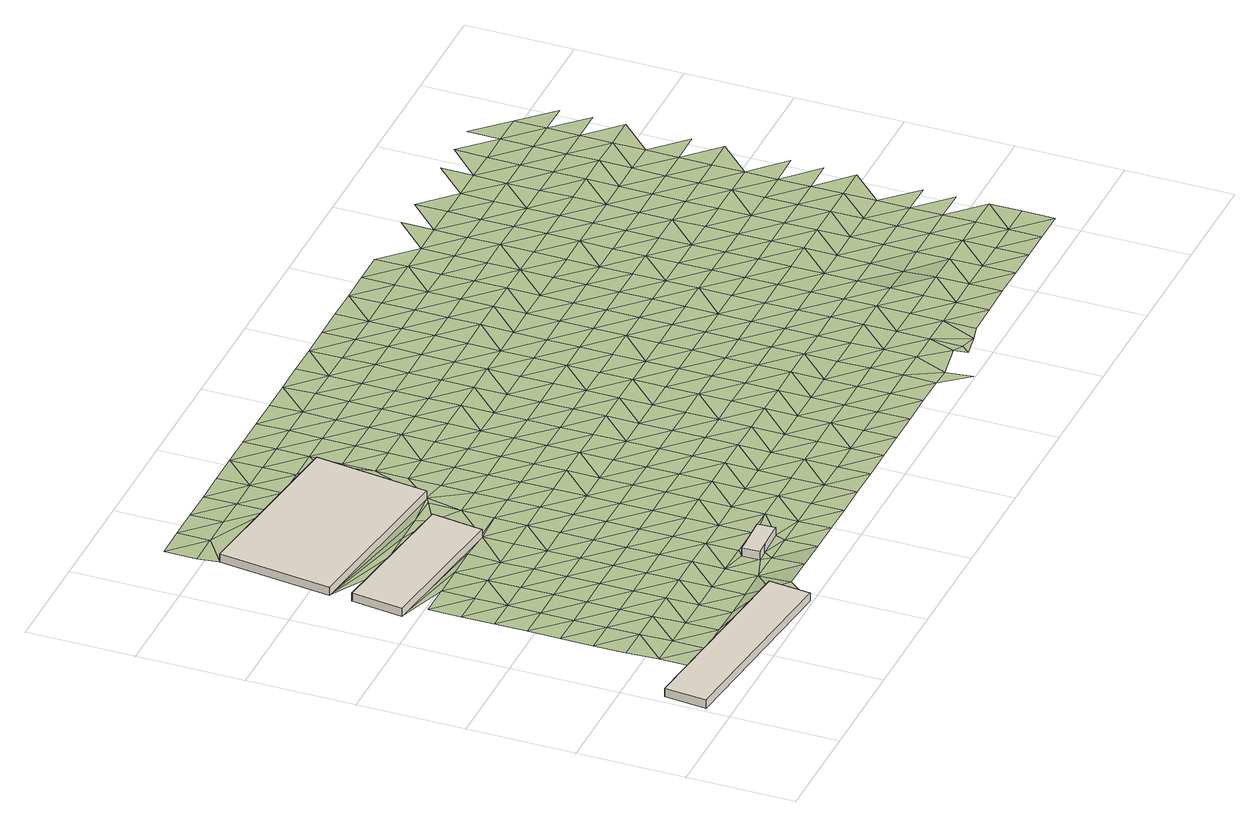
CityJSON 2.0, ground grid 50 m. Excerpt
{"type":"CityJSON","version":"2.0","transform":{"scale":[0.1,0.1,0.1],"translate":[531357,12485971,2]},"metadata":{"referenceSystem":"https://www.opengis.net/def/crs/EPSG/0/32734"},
"CityObjects":{
"building1":{"type":"Building","attributes":{"building":"industrial","building:levels":1,"building_height":4.1,"plus_code":"4FRW3FF8+W28","ground_height":3.38,"roof_height":7.48},"geometry":[{"type":"Solid","lod":"1","boundaries":[[[[0,1,2,3]],[[1,4,5,2]],[[4,6,7,5]],[[6,0,3,7]],[[3,2,5,7]],[[6,4,1,0]]]]}]},
"building2":{"type":"Building","attributes":{"building":"industrial","building:levels":1,"building_height":4.1,"plus_code":"4FRW3FG8+C3W","ground_height":2.66,"roof_height":6.76},"geometry":[{"type":"Solid","lod":"1","boundaries":[[[[8,9,10,11]],[[9,12,13,10]],[[12,14,15,13]],[[14,8,11,15]],[[11,10,13,15]],[[14,12,9,8]]]]}]},
"building3":{"type":"Building","attributes":{"building":"industrial","building:levels":1,"building_height":4.1,"plus_code":"4FRW3FG8+J4H","ground_height":2.4,"roof_height":6.5},"geometry":[{"type":"Solid","lod":"1","boundaries":[[[[16,17,18,19]],[[17,20,21,18]],[[20,22,23,21]],[[22,16,19,23]],[[19,18,21,23]],[[22,20,17,16]]]]}]},
"building4":{"type":"Building","attributes":{"building":"industrial","building:levels":1,"building_height":4.1,"plus_code":"4FRW3FF8+X9M","ground_height":2.79,"roof_height":6.89},"geometry":[{"type":"Solid","lod":"1","boundaries":[[[[24,25,26,27]],[[25,28,29,26]],[[28,30,31,29]],[[30,32,33,31]],[[32,24,27,33]],[[27,26,29,31,33]],[[32,30,28,25,24]]]]}]},
"terrain1":{"type":"TINRelief","geometry":[{"type":"CompositeSurface","lod":"1","boundaries":[[[34,35,36]],[[37,34,38]],[[36,39,34]],[[35,0,40]],[[41,37,38]],[[38,34,39]],[[42,41,43]],[[39,36,44]],[[43,41,38]],[[42,45,46]],[[40,36,35]],[[45,42,43]],[[47,38,39]],[[44,48,39]],[[46,49,50]],[[38,47,43]],[[49,46,45]],[[47,39,48]],[[51,50,52]],[[45,43,53]],[[52,50,49]],[[40,44,36]],[[48,44,54]],[[43,47,53]],[[51,55,56]],[[57,49,45]],[[55,51,52]],[[53,57,45]],[[47,48,58]],[[54,59,48]],[[49,60,52]],[[61,56,55]],[[47,58,53]],[[57,60,49]],[[58,48,59]],[[40,54,44]],[[62,63,61]],[[55,52,64]],[[53,65,57]],[[60,66,52]],[[67,59,54]],[[65,53,58]],[[55,64,61]],[[52,66,64]],[[60,57,68]],[[54,40,67]],[[57,65,68]],[[58,59,69]],[[67,70,59]],[[71,63,62]],[[66,60,72]],[[61,64,62]],[[73,74,75]],[[65,58,69]],[[68,72,60]],[[69,59,70]],[[66,76,64]],[[77,78,40]],[[79,68,65]],[[66,72,76]],[[40,80,67]],[[70,67,80]],[[69,79,65]],[[64,81,62]],[[75,14,82]],[[63,71,83]],[[72,68,84]],[[85,74,73]],[[80,40,78]],[[81,64,76]],[[79,84,68]],[[86,87,20]],[[88,69,70]],[[70,80,89]],[[87,86,90]],[[91,76,72]],[[71,62,81]],[[69,88,79]],[[84,91,72]],[[88,70,89]],[[78,92,80]],[[76,93,81]],[[94,74,85]],[[84,79,95]],[[75,82,73]],[[96,90,86]],[[91,93,76]],[[80,97,89]],[[79,88,95]],[[92,98,80]],[[81,83,71]],[[98,97,80]],[[99,91,84]],[[93,100,81]],[[20,101,86]],[[89,97,102]],[[95,99,84]],[[88,89,103]],[[81,100,83]],[[89,102,104]],[[86,105,96]],[[91,106,93]],[[85,73,82]],[[88,103,95]],[[97,98,107]],[[74,94,108]],[[99,106,91]],[[103,89,104]],[[98,92,109]],[[100,93,110]],[[95,111,99]],[[96,105,112]],[[106,113,93]],[[105,86,101]],[[107,98,114]],[[111,95,103]],[[110,83,100]],[[28,104,102]],[[93,113,110]],[[109,114,98]],[[83,115,82]],[[106,99,116]],[[85,82,94]],[[83,117,115]],[[103,104,118]],[[99,111,116]],[[25,107,114]],[[105,119,112]],[[113,106,120]],[[117,83,110]],[[118,104,28]],[[111,103,121]],[[82,115,122]],[[101,119,105]],[[116,120,106]],[[123,101,20]],[[109,124,114]],[[117,122,115]],[[118,121,103]],[[113,125,110]],[[111,126,116]],[[94,82,127]],[[128,112,119]],[[113,120,125]],[[25,114,129]],[[121,126,111]],[[110,130,117]],[[124,129,114]],[[122,127,82]],[[131,28,25]],[[101,132,119]],[[120,116,133]],[[28,131,118]],[[130,110,125]],[[131,121,118]],[[94,127,108]],[[126,133,116]],[[134,122,117]],[[129,131,25]],[[128,119,135]],[[120,136,125]],[[130,134,117]],[[127,122,108]],[[132,135,119]],[[133,136,120]],[[126,121,137]],[[138,129,124]],[[131,139,121]],[[122,140,108]],[[130,125,141]],[[122,134,140]],[[126,137,133]],[[135,142,128]],[[136,141,125]],[[121,139,137]],[[123,132,101]],[[134,130,143]],[[131,129,144]],[[129,138,145]],[[132,146,135]],[[136,133,147]],[[140,148,108]],[[141,143,130]],[[139,131,144]],[[133,137,147]],[[129,145,144]],[[149,140,134]],[[108,148,150]],[[141,136,151]],[[143,149,134]],[[142,135,152]],[[150,153,108]],[[123,146,132]],[[146,154,135]],[[147,151,136]],[[148,140,155]],[[139,156,137]],[[157,145,138]],[[144,158,139]],[[153,123,108]],[[135,154,152]],[[149,155,140]],[[159,143,141]],[[137,156,147]],[[141,151,160]],[[139,158,156]],[[161,150,148]],[[144,145,162]],[[143,159,149]],[[155,161,148]],[[141,160,159]],[[157,162,145]],[[154,146,163]],[[151,147,164]],[[123,163,146]],[[165,153,150]],[[166,158,144]],[[167,123,153]],[[164,147,156]],[[155,149,168]],[[161,165,150]],[[162,166,144]],[[154,169,152]],[[151,170,160]],[[163,123,167]],[[149,159,168]],[[171,167,153]],[[154,163,169]],[[170,151,164]],[[172,161,155]],[[156,158,173]],[[174,162,157]],[[165,171,153]],[[166,175,158]],[[168,172,155]],[[176,163,167]],[[159,160,177]],[[156,173,164]],[[178,152,169]],[[160,170,179]],[[158,175,173]],[[161,180,165]],[[171,176,167]],[[159,177,168]],[[166,162,181]],[[172,180,161]],[[160,179,177]],[[162,174,182]],[[169,163,183]],[[164,184,170]],[[175,166,181]],[[176,183,163]],[[164,173,184]],[[162,182,181]],[[171,165,185]],[[168,186,172]],[[180,187,165]],[[188,178,169]],[[170,189,179]],[[186,168,177]],[[171,185,176]],[[183,188,169]],[[165,187,185]],[[189,170,184]],[[180,172,190]],[[175,191,173]],[[182,174,192]],[[181,193,175]],[[177,179,194]],[[172,186,190]],[[183,176,195]],[[173,191,184]],[[188,196,178]],[[189,194,179]],[[175,193,191]],[[187,180,197]],[[182,198,181]],[[176,185,195]],[[199,186,177]],[[190,197,180]],[[192,198,182]],[[200,188,183]],[[201,189,184]],[[194,199,177]],[[187,202,185]],[[193,181,203]],[[195,200,183]],[[201,184,191]],[[190,186,204]],[[202,187,197]],[[198,203,181]],[[188,205,196]],[[194,189,206]],[[199,204,186]],[[185,207,195]],[[200,205,188]],[[189,201,206]],[[208,197,190]],[[191,193,209]],[[198,192,210]],[[207,185,202]],[[203,211,193]],[[204,208,190]],[[212,200,195]],[[213,199,194]],[[191,209,201]],[[196,205,214]],[[206,215,194]],[[193,211,209]],[[212,195,207]],[[202,197,216]],[[199,213,204]],[[203,198,217]],[[208,218,197]],[[194,215,213]],[[210,219,198]],[[205,200,220]],[[206,201,221]],[[207,202,216]],[[211,203,217]],[[200,212,220]],[[216,197,218]],[[221,201,209]],[[198,219,217]],[[208,204,222]],[[223,215,206]],[[204,213,222]],[[214,205,224]],[[212,207,225]],[[220,226,205]],[[221,223,206]],[[218,208,227]],[[211,228,209]],[[229,219,210]],[[225,207,216]],[[217,230,211]],[[224,205,226]],[[222,227,208]],[[212,231,220]],[[213,215,232]],[[228,221,209]],[[223,233,215]],[[211,230,228]],[[217,219,234]],[[231,212,225]],[[235,216,218]],[[213,232,222]],[[218,227,236]],[[215,233,232]],[[229,234,219]],[[226,220,237]],[[216,235,225]],[[223,221,238]],[[239,230,217]],[[237,220,231]],[[235,218,236]],[[221,228,240]],[[227,222,241]],[[234,239,217]],[[226,242,224]],[[233,223,238]],[[241,222,232]],[[221,240,238]],[[231,225,243]],[[242,226,237]],[[236,227,244]],[[228,230,245]],[[229,246,234]],[[225,235,243]],[[239,247,230]],[[244,227,241]],[[248,237,231]],[[232,233,249]],[[240,228,245]],[[250,224,242]],[[238,251,233]],[[230,247,245]],[[239,234,252]],[[243,248,231]],[[235,236,253]],[[241,232,249]],[[236,244,254]],[[233,251,249]],[[234,246,252]],[[237,255,242]],[[240,256,238]],[[235,253,243]],[[247,239,257]],[[248,255,237]],[[253,236,254]],[[256,240,245]],[[252,257,239]],[[244,241,258]],[[251,238,259]],[[249,260,241]],[[250,242,261]],[[243,262,248]],[[255,263,242]],[[259,238,256]],[[258,254,244]],[[245,247,264]],[[246,265,252]],[[262,243,253]],[[241,260,258]],[[247,257,266]],[[251,267,249]],[[242,263,261]],[[255,248,268]],[[245,264,256]],[[267,251,259]],[[247,266,264]],[[253,254,269]],[[257,252,270]],[[248,262,268]],[[260,249,271]],[[258,269,254]],[[270,252,265]],[[263,255,272]],[[259,256,273]],[[271,249,267]],[[274,262,253]],[[257,275,266]],[[268,272,255]],[[256,264,273]],[[260,276,258]],[[269,274,253]],[[257,270,275]],[[263,277,261]],[[278,267,259]],[[276,260,271]],[[265,279,270]],[[268,262,280]],[[281,279,265]],[[263,272,277]],[[273,278,259]],[[282,269,258]],[[266,283,264]],[[274,280,262]],[[275,284,266]],[[267,285,271]],[[258,276,282]],[[286,272,268]],[[264,283,273]],[[287,261,277]],[[278,285,267]],[[266,284,283]],[[288,270,279]],[[274,269,289]],[[275,270,288]],[[280,286,268]],[[269,282,289]],[[277,272,290]],[[276,271,291]],[[273,292,278]],[[285,293,271]],[[294,284,275]],[[286,290,272]],[[292,273,283]],[[280,274,295]],[[276,291,282]],[[289,296,274]],[[271,293,291]],[[294,275,288]],[[279,297,288]],[[287,277,298]],[[285,278,299]],[[280,295,286]],[[283,284,300]],[[290,298,277]],[[274,296,295]],[[278,292,299]],[[289,282,301]],[[284,294,300]],[[293,285,302]],[[301,282,291]],[[290,286,303]],[[292,283,304]],[[298,305,287]],[[299,302,285]],[[306,296,289]],[[307,294,288]],[[286,295,303]],[[304,283,300]],[[307,288,297]],[[308,297,309]],[[293,310,291]],[[301,306,289]],[[298,290,311]],[[292,312,299]],[[293,302,310]],[[307,297,308]],[[309,313,308]],[[303,311,290]],[[312,292,304]],[[296,314,295]],[[291,315,301]],[[316,300,294]],[[306,317,296]],[[307,318,294]],[[302,299,319]],[[313,307,308]],[[315,291,310]],[[305,298,320]],[[295,314,303]],[[300,316,304]],[[298,311,321]],[[296,317,314]],[[319,299,312]],[[316,294,318]],[[306,301,322]],[[302,323,310]],[[298,321,320]],[[301,315,322]],[[311,303,324]],[[312,304,325]],[[323,302,319]],[[307,313,326]],[[317,306,327]],[[318,307,326]],[[324,303,314]],[[304,316,325]],[[315,310,328]],[[322,327,306]],[[313,329,326]],[[321,311,330]],[[331,319,312]],[[328,310,323]],[[330,311,324]],[[325,331,312]],[[314,317,332]],[[315,333,322]],[[316,318,334]],[[317,327,335]],[[326,336,318]],[[321,337,320]],[[319,338,323]],[[315,328,333]],[[314,332,324]],[[316,334,325]],[[337,321,330]],[[317,335,332]],[[331,338,319]],[[334,318,336]],[[327,322,339]],[[326,329,340]],[[339,322,333]],[[330,324,341]],[[328,323,342]],[[325,343,331]],[[344,320,337]],[[338,345,323]],[[327,346,335]],[[347,336,326]],[[324,332,341]],[[343,325,334]],[[328,342,333]],[[327,339,346]],[[323,345,342]],[[340,347,326]],[[338,331,348]],[[337,330,349]],[[334,336,350]],[[341,351,330]],[[331,343,348]],[[352,332,335]],[[339,333,353]],[[346,354,335]],[[347,350,336]],[[344,337,349]],[[345,338,355]],[[349,330,351]],[[342,353,333]],[[332,352,341]],[[356,343,334]],[[335,354,352]],[[348,355,338]],[[346,339,357]],[[347,340,358]],[[350,356,334]],[[345,359,342]],[[353,357,339]],[[351,341,360]],[[348,343,361]],[[349,362,344]],[[345,355,359]],[[363,354,346]],[[360,341,352]],[[356,361,343]],[[342,364,353]],[[365,350,347]],[[357,363,346]],[[358,366,347]],[[351,367,349]],[[368,355,348]],[[364,342,359]],[[354,369,352]],[[350,365,356]],[[367,351,360]],[[361,368,348]],[[347,366,365]],[[354,363,369]],[[362,349,370]],[[357,353,371]],[[359,355,372]],[[364,373,353]],[[361,356,374]],[[370,349,367]],[[368,372,355]],[[360,352,375]],[[363,357,371]],[[376,366,358]],[[352,369,377]],[[353,373,371]],[[356,365,374]],[[364,359,378]],[[367,360,375]],[[368,361,379]],[[352,377,375]],[[372,378,359]],[[374,379,361]],[[369,363,380]],[[381,373,364]],[[365,366,382]],[[371,383,363]],[[376,384,366]],[[367,385,370]],[[378,381,364]],[[377,369,380]],[[372,368,386]],[[365,382,374]],[[385,367,375]],[[380,363,383]],[[368,379,387]],[[366,384,382]],[[371,373,388]],[[372,386,378]],[[381,388,373]],[[368,387,386]],[[377,389,375]],[[379,374,390]],[[385,391,370]],[[392,383,371]],[[384,376,393]],[[389,377,380]],[[390,374,382]],[[381,378,394]],[[370,391,395]],[[388,392,371]],[[396,385,375]],[[387,379,397]],[[378,386,394]],[[380,383,398]],[[396,375,389]],[[397,379,390]],[[388,381,399]],[[400,382,384]],[[392,398,383]],[[393,401,384]],[[391,385,402]],[[394,399,381]],[[403,389,380]],[[387,404,386]],[[382,400,390]],[[385,396,402]],[[387,397,405]],[[384,401,400]],[[398,403,380]],[[392,388,406]],[[386,404,394]],[[388,399,407]],[[387,405,404]],[[408,396,389]],[[397,390,409]],[[402,410,391]],[[392,406,398]],[[401,393,411]],[[403,408,389]],[[388,407,406]],[[390,400,409]],[[399,394,412]],[[391,410,413]],[[402,396,414]],[[397,415,405]],[[412,394,404]],[[403,398,416]],[[401,417,400]],[[408,414,396]],[[415,397,409]],[[407,399,418]],[[398,406,416]],[[417,401,411]],[[419,410,402]],[[418,399,412]],[[408,403,420]],[[404,405,421]],[[400,422,409]],[[414,419,402]],[[415,423,405]],[[407,424,406]],[[416,420,403]],[[422,400,417]],[[413,410,425]],[[404,421,412]],[[424,407,418]],[[405,423,421]],[[426,414,408]],[[427,415,409]],[[419,425,410]],[[406,428,416]],[[417,411,429]],[[426,408,420]],[[409,422,427]],[[418,412,430]],[[424,428,406]],[[423,415,431]],[[412,421,430]],[[419,414,432]],[[420,416,433]],[[414,426,434]],[[415,427,431]],[[422,417,435]],[[428,433,416]],[[417,429,436]],[[425,419,432]],[[437,424,418]],[[414,434,432]],[[430,438,418]],[[423,439,421]],[[422,435,427]],[[431,440,423]],[[417,436,435]],[[426,420,441]],[[424,437,428]],[[433,442,420]],[[437,418,438]],[[421,439,430]],[[423,440,439]],[[434,426,441]],[[431,427,443]],[[432,444,425]],[[442,441,420]],[[433,428,445]],[[438,430,446]],[[425,444,447]],[[428,437,445]],[[434,448,432]],[[449,440,431]],[[446,430,439]],[[442,433,450]],[[441,448,434]],[[438,451,437]],[[445,450,433]],[[444,432,452]],[[451,438,446]],[[439,440,453]],[[448,452,432]],[[454,441,442]],[[437,455,445]],[[442,450,456]],[[439,453,446]],[[455,437,451]],[[441,454,448]],[[452,457,444]],[[454,442,456]],[[450,445,458]],[[451,446,459]],[[444,457,460]],[[458,445,455]],[[452,448,461]],[[462,456,450]],[[448,454,461]],[[455,451,463]],[[450,458,462]],[[457,452,464]],[[461,464,452]],[[454,456,465]],[[456,462,466]],[[467,460,457]],[[458,455,468]],[[454,465,461]],[[457,464,467]],[[465,456,466]],[[458,468,462]],[[464,461,469]],[[462,470,466]],[[469,461,465]],[[464,471,467]],[[471,464,469]],[[472,465,466]],[[473,467,474]],[[465,472,469]],[[474,467,471]],[[471,469,475]],[[474,471,476]]]}]}
},
"vertices":[
[27,306,22],[7,110,22],[7,110,63],[27,306,63],[932,5,22],[932,5,63],[953,200,22],[953,200,63],
[193,1565,15],[880,1474,15],[880,1474,56],[193,1565,56],[913,1713,15],[913,1713,56],[225,1805,15],[225,1805,56],
[1072,1802,12],[1140,2329,12],[1140,2329,53],[1072,1802,53],[301,2436,12],[301,2436,53],[233,1909,12],[233,1909,53],
[1214,324,16],[1352,330,16],[1352,330,57],[1214,324,57],[1348,413,16],[1348,413,57],[1151,405,16],[1151,405,57],[1155,321,16],[1155,321,57],
[284,432,22],[284,282,22],[435,282,20],[284,582,16],[435,582,16],[435,432,21],[953,200,25],[284,732,15],[284,882,16],[435,732,15],[585,282,20],[435,882,15],[284,1032,16],[585,582,16],[585,432,20],[435,1032,16],[284,1182,16],[284,1332,15],[435,1182,16],[585,732,15],[735,282,18],[435,1332,14],[284,1482,15],[585,882,15],[735,582,16],[735,432,18],[585,1032,16],[435,1482,16],[585,1482,17],[193,1565,17],[585,1332,14],[735,732,15],[585,1182,16],[885,282,17],[735,882,16],[885,582,16],[885,432,17],[735,1482,19],[735,1032,16],[585,1782,21],[233,1909,15],[435,1782,20],[735,1182,16],[932,5,25],[1035,132,24],[885,732,15],[1035,282,17],[735,1332,14],[913,1713,21],[880,1474,18],[885,882,16],[735,1782,22],[435,2532,14],[284,2532,13],[1035,582,16],[1035,432,17],[284,2682,14],[885,1032,16],[1185,132,23],[885,1182,16],[885,1782,21],[1035,732,15],[435,2682,15],[1155,321,17],[1185,282,17],[1035,882,15],[885,1332,15],[735,2382,15],[1151,405,17],[1185,582,16],[1185,432,17],[585,2532,15],[1035,1032,16],[1214,324,17],[1072,1802,18],[1335,132,19],[1035,1332,16],[1185,732,15],[585,2682,14],[1035,1182,16],[1335,282,16],[885,1482,18],[1185,882,15],[1035,1482,17],[1335,432,16],[735,2532,15],[1185,1032,16],[1335,582,15],[1035,1632,18],[1140,2329,15],[1486,132,19],[1185,1182,16],[1335,732,16],[1035,1782,18],[735,2682,14],[1486,282,16],[1185,1332,16],[1486,432,16],[885,2382,15],[1335,882,17],[1185,1482,15],[885,2532,15],[1335,1032,16],[1486,732,16],[1636,132,17],[1486,582,15],[1185,1632,15],[1335,1182,16],[885,2682,14],[1335,1332,16],[1636,432,15],[1636,282,15],[1035,2382,15],[1486,882,17],[1185,1782,15],[1335,1482,14],[1185,1932,15],[1486,1032,16],[1035,2682,14],[1185,2082,15],[1035,2532,15],[1335,1632,14],[1636,732,16],[1786,132,17],[1636,582,15],[1486,1332,16],[1486,1182,16],[1335,1782,14],[1786,282,15],[1185,2382,15],[1636,882,17],[1335,1932,14],[1786,432,15],[1185,2232,15],[1486,1482,14],[1185,2532,16],[1636,1032,16],[1335,2082,15],[1486,1632,14],[1786,732,16],[1936,132,17],[1786,582,15],[1335,2232,14],[1636,1332,15],[1185,2682,15],[1636,1182,15],[1486,1782,14],[1936,432,15],[1936,282,15],[1335,2382,15],[1786,882,17],[1486,2082,15],[1636,1482,14],[1486,1932,14],[1335,2532,18],[1786,1032,16],[1636,1632,15],[1936,732,16],[2086,132,17],[1936,582,15],[1786,1182,15],[1486,2232,14],[1335,2682,14],[1636,1782,14],[2086,282,16],[1786,1332,15],[1486,2382,15],[1936,882,17],[1636,1932,15],[2086,432,16],[1786,1482,14],[1486,2532,18],[1936,1032,15],[1636,2082,14],[1786,1632,14],[2086,732,16],[2237,132,17],[2086,582,15],[1636,2232,14],[1936,1332,15],[1486,2682,14],[1936,1182,14],[1786,1932,15],[2237,432,16],[1786,1782,14],[2237,282,16],[1636,2382,16],[2086,882,17],[1936,1482,14],[2086,1032,15],[1636,2682,14],[1786,2082,14],[1636,2532,19],[1936,1632,14],[2237,732,16],[2387,132,18],[2237,582,15],[1786,2232,14],[2086,1332,15],[2086,1182,15],[2387,282,16],[1936,1932,14],[1936,1782,14],[1786,2382,16],[2237,1032,15],[2387,432,16],[2237,882,16],[2086,1482,15],[1786,2532,17],[1936,2082,14],[2086,1632,14],[2387,732,15],[2537,132,18],[2387,582,15],[1936,2232,14],[2237,1332,15],[1786,2682,14],[2237,1182,15],[2537,282,17],[2086,1932,14],[2086,1782,14],[1936,2382,19],[2387,882,15],[2537,432,17],[2237,1632,14],[2387,1032,15],[2237,1482,15],[1936,2682,14],[2086,2082,14],[1936,2532,16],[2537,732,16],[2687,132,16],[2537,582,15],[2387,1182,16],[2086,2232,15],[2237,1782,14],[2687,282,18],[2387,1332,14],[2086,2382,19],[2537,882,15],[2237,1932,14],[2687,432,18],[2387,1482,14],[2086,2532,16],[2537,1032,14],[2772,129,16],[2237,2082,15],[2793,4,14],[2387,1632,14],[2687,732,15],[2687,582,15],[2537,1182,16],[2237,2232,17],[2086,2682,15],[2837,282,18],[2387,1782,14],[2237,2382,17],[2537,1482,17],[2687,882,14],[2537,1332,16],[2837,432,18],[2387,2082,17],[2387,1932,15],[2943,159,15],[2237,2532,16],[2687,1032,14],[2837,582,15],[2537,1632,16],[2687,1182,16],[2387,2232,17],[2837,732,15],[2237,2682,15],[2537,1782,16],[2988,282,17],[2988,132,15],[2955,94,15],[2687,1332,16],[2387,2382,17],[2837,882,14],[3062,112,15],[2537,2082,18],[2687,1482,17],[2988,582,16],[2537,1932,17],[2988,432,17],[2837,1032,14],[2387,2682,16],[2387,2532,16],[2687,1632,16],[2837,1182,16],[2537,2232,18],[2988,732,16],[3138,282,16],[2687,1782,16],[2837,1332,16],[3138,132,14],[2537,2382,17],[2988,882,15],[2687,2082,17],[2837,1482,17],[3138,582,17],[2687,1932,16],[3138,432,16],[2537,2532,16],[2988,1032,15],[2837,1632,16],[3288,132,14],[2687,2232,16],[2988,1332,16],[3138,732,15],[2537,2682,16],[2988,1182,16],[2837,1782,16],[3288,282,16],[3138,882,15],[2687,2532,16],[3288,432,16],[2687,2382,14],[2837,2082,17],[2988,1482,16],[2837,1932,16],[3138,1032,16],[3288,582,16],[2988,1632,14],[3438,132,18],[3138,1182,15],[2837,2232,16],[3288,732,16],[2687,2682,16],[2988,1782,14],[3138,1332,15],[3438,432,17],[3438,282,17],[2837,2382,14],[3288,882,15],[2988,1932,15],[2837,2532,16],[3138,1632,13],[3288,1032,16],[3138,1482,15],[3438,582,8],[2988,2232,16],[3588,132,17],[2988,2082,16],[3288,1182,15],[3438,732,12],[3138,1932,15],[3288,1332,14],[3588,432,16],[3138,1782,13],[3588,282,16],[2988,2382,14],[3438,1032,16],[3438,882,16],[3288,1482,14],[3138,2082,16],[3588,582,14],[2988,2532,16],[3288,1632,12],[3739,132,16],[3438,1182,14],[2988,2682,17],[3138,2232,16],[3588,732,15],[3288,1782,12],[3438,1332,14],[3739,432,16],[3739,282,16],[3138,2382,14],[3288,1932,15],[3588,1032,16],[3588,882,16],[3438,1632,12],[3438,1482,14],[3288,2082,15],[3739,582,16],[3138,2532,17],[3889,132,16],[3588,1182,14],[3138,2682,17],[3288,2232,14],[3739,732,15],[3438,1782,12],[3889,282,17],[3588,1332,14],[3288,2382,13],[3438,1932,15],[3739,1032,16],[3889,432,17],[3739,882,16],[3588,1482,14],[3288,2532,16],[3438,2082,16],[3889,582,17],[3588,1632,13],[4039,132,16],[3739,1182,14],[3889,732,14],[3438,2382,12],[3588,1782,13],[3438,2232,14],[4039,432,17],[4039,282,17],[3739,1482,14],[3739,1332,13],[3889,1032,15],[3889,882,15],[3588,2082,16],[3588,1932,15],[4039,582,16],[3438,2532,16],[3739,1632,13],[3889,1182,14],[3438,2682,17],[3588,2232,14],[4039,732,14],[3739,1782,13],[3889,1332,13],[3588,2382,13],[4039,1032,16],[3739,2082,16],[3889,1482,13],[3739,1932,15],[3588,2532,15],[3889,1632,13],[4039,1182,15],[3588,2682,17],[3739,2232,13],[3889,1782,13],[4039,1332,15],[3739,2382,13],[3889,2082,14],[3889,1932,15],[3739,2532,14],[4039,1632,13],[3889,2232,14],[4039,1782,14],[3889,2382,15],[4039,2082,14],[3739,2682,17],[3889,2532,13],[4039,2232,13],[4039,2382,13]
]}
